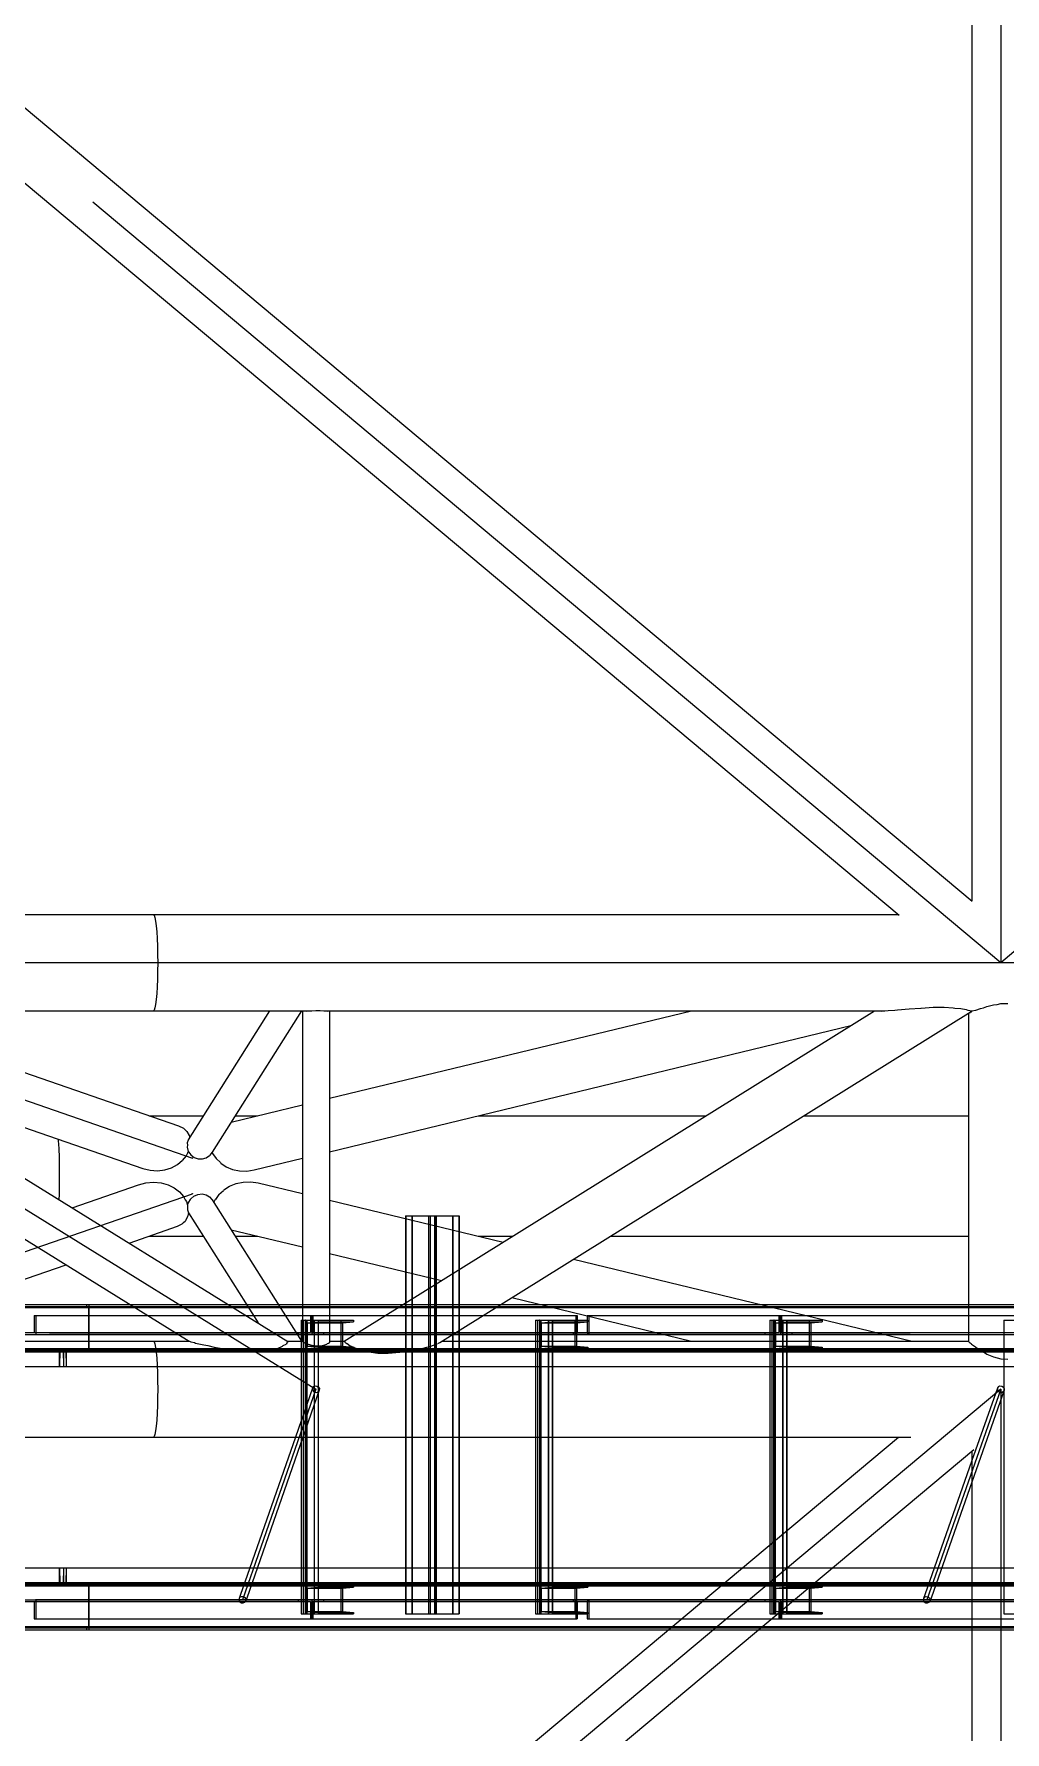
# Model space of a CAD drawing. Header units: millimetres. Extents: x 150209.93 to 150215.05, y 136675.65 to 136679.93.
# Drawn here: x 150213.8816 to 150213.9636, y 136676.4358 to 136676.5791 of the extents above; entities that cross this region are included whole.
import ezdxf

# ---------------------------------------------------------------- set-up
doc = ezdxf.new("R2010")
doc.units = ezdxf.units.MM
doc.header["$LTSCALE"] = 0.25
for name, pattern in [('CENTER', [50.8, 31.75, -6.35, 6.35, -6.35]), ('XKITLINE00', [0]), ('XKITLINE02', [4, 2, -2]), ('XKITLINE03', [6, 3, -1, 1, -1])]:
    doc.linetypes.add(name, pattern=pattern)

# ---------------------------------------------------------------- blocks, each defined once
blk = doc.blocks.new('çatıı')
at = {"color": 8, "linetype": 'CENTER'}
for p, q in [((25173.61, 4350.27), (23430, 5810.27)), ((26903.05, 5810.27), (25173.61, 4350.27)), ((25173.61, 5810.27), (25173.61, 4350.27)), ((24815.87, 4350.27), (23430, 4350.27)), ((24593.95, 4350.27), (24832.37, 4267.77)), ((24593.95, 4350.27), (24884.52, 4170.27)), ((26261.35, 4350.27), (24815.88, 4350.27)), ((24593.95, 4170.27), (24832.37, 4252.77)), ((25173.61, 4170.27), (23430, 2710.27)), ((25173.61, 4170.27), (25173.61, 2710.27))]:
    blk.add_line(p, q, dxfattribs=at)
at = {"color": 8, "linetype": 'XKITLINE00'}
for p, q in [((25161.43, 5784.19), (25161.43, 4376.36)), ((23506.2, 5762.36), (25161.49, 4376.31)), ((23506.2, 5730.58), (25130.69, 4370.33)), ((23551.69, 4370.57), (24815.87, 4370.57)), ((24815.87, 4370.57), (24816.2, 4370.27)), ((24815.87, 4370.57), (24816.2, 4370.27)), ((24815.87, 4370.57), (25130.39, 4370.57)), ((24816.2, 4370.27), (24816.51, 4369.35)), ((24816.2, 4370.27), (24816.51, 4369.35)), ((24816.51, 4369.35), (24816.8, 4367.86)), ((24816.8, 4367.86), (24817.07, 4365.83)), ((24817.07, 4365.83), (24817.3, 4363.32)), ((24817.3, 4363.32), (24817.48, 4360.42)), ((24817.48, 4360.42), (24817.62, 4357.22)), ((24817.62, 4357.22), (24817.7, 4353.8)), ((24817.7, 4353.8), (24817.73, 4350.27)), ((24817.7, 4346.75), (24817.62, 4343.33)), ((24817.73, 4350.27), (24817.7, 4346.75)), ((24817.3, 4337.23), (24817.07, 4334.72)), ((24817.48, 4340.12), (24817.3, 4337.23)), ((24817.62, 4343.33), (24817.48, 4340.12)), ((24605.99, 4329.97), (24831.01, 4190.58)), ((24644, 4329.97), (24815.87, 4329.97)), ((24647.44, 4329.97), (24872.72, 4190.42)), ((24686.1, 4329.97), (24826.57, 4281.37)), ((24815.87, 4329.97), (24816.2, 4330.28)), ((24815.87, 4329.97), (24816.2, 4330.28)), ((24815.87, 4329.97), (24881.97, 4329.97)), ((24816.51, 4331.2), (24816.2, 4330.28)), ((24816.51, 4331.2), (24816.2, 4330.28)), ((24816.8, 4332.69), (24816.51, 4331.2)), ((24817.07, 4334.72), (24816.8, 4332.69)), ((24864.96, 4329.97), (24830.59, 4275.58)), ((24878.41, 4329.97), (24840.7, 4270.31)), ((24878.82, 4329.97), (24878.82, 4190.45)), ((24879.76, 4329.97), (24879.91, 4329.95)), ((24879.91, 4329.95), (24880.71, 4329.87)), ((24880.23, 4329.97), (24880.93, 4329.9)), ((24880.71, 4329.87), (24881.17, 4329.92)), ((24881.17, 4329.92), (24882.76, 4330.02)), ((24882.76, 4330.02), (24884.52, 4330.07)), ((24884.52, 4330.07), (24886.28, 4330.07)), ((24886.28, 4330.07), (24887.87, 4330.02)), ((24887.87, 4330.02), (24889.13, 4329.92)), ((24888.42, 4329.97), (25124.73, 4329.97)), ((24889.13, 4329.91), (24889.56, 4329.97)), ((24889.13, 4329.92), (24889.38, 4329.87)), ((24889.38, 4329.87), (24889.94, 4329.96)), ((24890.22, 4293.03), (25043.05, 4329.97)), ((24890.22, 4329.97), (24890.22, 4190.17)), ((24896.37, 4190.51), (25120.36, 4329.97)), ((24936.87, 4190.01), (25161.14, 4329.66)), ((25122.37, 4329.97), (25123.01, 4329.89)), ((25123.01, 4329.89), (25123.26, 4329.87)), ((25123.26, 4329.87), (25126.07, 4330.07)), ((25123.31, 4329.97), (25123.8, 4329.91)), ((25126.07, 4330.07), (25128.86, 4330.2)), ((25128.86, 4330.2), (25130.07, 4330.36)), ((25130.07, 4330.36), (25134.93, 4330.82)), ((25134.93, 4330.82), (25139.83, 4331.14)), ((25139.83, 4331.14), (25139.96, 4331.15)), ((25139.96, 4331.15), (25145.11, 4331.47)), ((25145.11, 4331.47), (25149.72, 4331.51)), ((25149.72, 4331.51), (25153.56, 4331.26)), ((25153.56, 4331.26), (25154.24, 4331.14)), ((25154.24, 4331.14), (25156.72, 4330.92)), ((25156.72, 4330.92), (25159.03, 4330.49)), ((25159.03, 4330.49), (25159.7, 4330.2)), ((25159.7, 4330.2), (25160.57, 4330.12)), ((25160.37, 4329.16), (25160.77, 4329.26)), ((25160.57, 4330.12), (25161.4, 4329.91)), ((25161.31, 4329.84), (25160.77, 4329.26)), ((25160.97, 4329.54), (25161.05, 4329.56)), ((25161.15, 4329.97), (25161.61, 4329.97)), ((25161.31, 4329.84), (25161.44, 4329.95)), ((25161.44, 4329.95), (25162.94, 4330.2)), ((25162.94, 4330.2), (25163.06, 4330.21)), ((25163.06, 4330.21), (25165.1, 4330.9)), ((25165.1, 4330.9), (25166.27, 4331.16)), ((25166.27, 4331.16), (25167.69, 4331.73)), ((25167.69, 4331.73), (25170.57, 4332.48)), ((25170.57, 4332.48), (25172.12, 4332.69)), ((25172.12, 4332.69), (25173.61, 4333.01)), ((25173.61, 4333.01), (25176.65, 4333.1)), ((24890.22, 4270.5), (25110.28, 4323.7)), ((25159.96, 4328.92), (25159.96, 4190.55)), ((24683.26, 4307.78), (24811.48, 4263.42)), ((24848.71, 4282.99), (24878.82, 4290.27)), ((24814.13, 4285.67), (24836.96, 4285.67)), ((24826.57, 4281.37), (24828.6, 4280.4)), ((24828.6, 4280.4), (24829.47, 4279.57)), ((24829.47, 4279.57), (24830.08, 4279.05)), ((24830.08, 4279.05), (24831.06, 4277.35)), ((24850.41, 4285.67), (24859.81, 4285.67)), ((24953, 4285.67), (25049.21, 4285.67)), ((25090.5, 4285.67), (25159.96, 4285.67)), ((24775.68, 4275.8), (24775.73, 4275.2)), ((24775.73, 4275.2), (24775.92, 4271.81)), ((24775.92, 4271.81), (24776.06, 4268.12)), ((24830.54, 4275.41), (24830.2, 4274.19)), ((24830.2, 4274.19), (24830.23, 4273.25)), ((24830.23, 4273.25), (24830.22, 4272.48)), ((24830.22, 4272.48), (24830.63, 4270.6)), ((24830.59, 4275.58), (24830.54, 4275.41)), ((24831.06, 4277.35), (24831.15, 4276.72)), ((24831.15, 4276.72), (24831.2, 4276.55)), ((24776.06, 4268.12), (24776.14, 4264.25)), ((24823.56, 4263.68), (24826.04, 4265.03)), ((24826.04, 4265.03), (24827.23, 4266.09)), ((24827.23, 4266.09), (24828.11, 4266.77)), ((24829.74, 4268.79), (24828.11, 4266.77)), ((24830.23, 4269.9), (24829.74, 4268.79)), ((24830.63, 4270.59), (24830.23, 4269.9)), ((24830.63, 4270.6), (24830.71, 4270.4)), ((24830.71, 4270.4), (24831.26, 4269.71)), ((24831.26, 4269.71), (24831.67, 4269.16)), ((24831.67, 4269.16), (24833.12, 4268.11)), ((24833.12, 4268.11), (24834.8, 4267.54)), ((24834.8, 4267.54), (24836.57, 4267.48)), ((24836.57, 4267.48), (24838.24, 4267.96)), ((24838.24, 4267.96), (24839.65, 4268.92)), ((24840.25, 4269.71), (24839.65, 4268.92)), ((24840.55, 4270.1), (24840.25, 4269.71)), ((24840.7, 4270.31), (24840.55, 4270.1)), ((24840.62, 4270.2), (24840.88, 4269.73)), ((24840.88, 4269.73), (24842.36, 4267.58)), ((24842.36, 4267.58), (24844.2, 4265.9)), ((24844.2, 4265.9), (24844.38, 4265.7)), ((24844.38, 4265.7), (24846.66, 4264.13)), ((24858.38, 4262.8), (24878.82, 4267.74)), ((24776.14, 4264.25), (24776.17, 4260.27)), ((24776.17, 4260.27), (24776.14, 4256.3)), ((24811.48, 4263.42), (24814.52, 4262.68)), ((24812.72, 4257.3), (24815.95, 4257.58)), ((24814.52, 4262.68), (24817.66, 4262.47)), ((24815.95, 4257.58), (24819.12, 4257.31)), ((24817.66, 4262.47), (24820.72, 4262.81)), ((24820.72, 4262.81), (24823.56, 4263.68)), ((24846.66, 4264.13), (24849.34, 4263.01)), ((24849.34, 4263.01), (24852.28, 4262.4)), ((24850.79, 4257.07), (24853.85, 4257.69)), ((24852.28, 4262.4), (24855.35, 4262.32)), ((24853.85, 4257.69), (24857.03, 4257.77)), ((24855.35, 4262.32), (24858.38, 4262.8)), ((24857.03, 4257.77), (24860.18, 4257.32)), ((24776.06, 4252.43), (24775.98, 4250.35)), ((24776.14, 4256.3), (24776.06, 4252.43)), ((24781.68, 4246.82), (24809.61, 4256.49)), ((24809.61, 4256.49), (24812.72, 4257.3)), ((24819.12, 4257.31), (24822.09, 4256.52)), ((24822.09, 4256.52), (24824.7, 4255.24)), ((24824.7, 4255.24), (24826.32, 4253.93)), ((24826.32, 4253.93), (24826.87, 4253.55)), ((24826.87, 4253.55), (24828.63, 4251.59)), ((24828.63, 4251.59), (24829.36, 4250.15)), ((24831.48, 4250.37), (24830.67, 4249.22)), ((24831.66, 4250.65), (24831.48, 4250.37)), ((24831.66, 4250.65), (24833.02, 4251.78)), ((24833.02, 4251.78), (24834.67, 4252.48)), ((24834.67, 4252.48), (24836.43, 4252.66)), ((24836.43, 4252.66), (24838.14, 4252.3)), ((24838.14, 4252.3), (24839.63, 4251.46)), ((24839.63, 4251.46), (24840.59, 4250.37)), ((24840.59, 4250.37), (24840.74, 4250.2)), ((24842.02, 4250.34), (24841.37, 4249.2)), ((24842.06, 4250.38), (24842.02, 4250.34)), ((24843.57, 4252.47), (24842.06, 4250.38)), ((24843.57, 4252.47), (24845.49, 4254.17)), ((24845.66, 4254.36), (24845.49, 4254.17)), ((24845.66, 4254.36), (24848.02, 4255.94)), ((24848.02, 4255.94), (24850.79, 4257.07)), ((24860.18, 4257.32), (24878.82, 4252.81)), ((24829.36, 4250.15), (24829.84, 4249.42)), ((24829.84, 4249.42), (24830.31, 4247.93)), ((24830.36, 4248.2), (24830.25, 4247.53)), ((24830.25, 4247.53), (24830.27, 4247.18)), ((24830.27, 4247.18), (24830.31, 4245.9)), ((24830.31, 4245.9), (24830.63, 4245.06)), ((24830.67, 4249.22), (24830.36, 4248.2)), ((24830.38, 4243.41), (24830.36, 4243.09)), ((24830.7, 4244.84), (24830.38, 4243.41)), ((24830.63, 4245.06), (24830.78, 4244.63)), ((24830.78, 4244.63), (24860.1, 4198.24)), ((24840.74, 4250.2), (24878.43, 4190.57)), ((24890.22, 4250.05), (24963.53, 4232.33)), ((24805.68, 4231.95), (24826.11, 4239.02)), ((24826.11, 4239.02), (24828.07, 4240.01)), ((24828.66, 4240.63), (24828.07, 4240.01)), ((24828.66, 4240.63), (24829.5, 4241.39)), ((24830.36, 4243.09), (24829.5, 4241.39)), ((24848.74, 4237.55), (24878.82, 4230.28)), ((24814.13, 4234.87), (24836.94, 4234.87)), ((24850.43, 4234.87), (24859.81, 4234.87)), ((24953, 4234.87), (24967.62, 4234.87)), ((25008.92, 4234.87), (25159.96, 4234.87)), ((24686.1, 4190.57), (24779.08, 4222.75)), ((24890.22, 4227.52), (24937.47, 4216.1)), ((24993.28, 4225.14), (25136.24, 4190.57)), ((24967.21, 4208.91), (25043.05, 4190.57)), ((24599.65, 4190.57), (24815.88, 4190.57)), ((24815.88, 4190.57), (24816.2, 4190.27)), ((24815.88, 4190.57), (24816.2, 4190.27)), ((24815.88, 4190.57), (24831.02, 4190.57)), ((24816.2, 4190.27), (24816.51, 4189.35)), ((24816.2, 4190.27), (24816.51, 4189.35)), ((24816.51, 4189.35), (24816.81, 4187.86)), ((24816.81, 4187.86), (24817.07, 4185.83)), ((24817.07, 4185.83), (24817.3, 4183.32)), ((24831.01, 4190.58), (24831.08, 4190.57)), ((24831.08, 4190.57), (24831.67, 4190.26)), ((24831.67, 4190.26), (24833.19, 4189.9)), ((24833.19, 4189.9), (24833.7, 4189.73)), ((24833.7, 4189.73), (24837.14, 4188.93)), ((24837.14, 4188.93), (24838.9, 4188.64)), ((24838.9, 4188.64), (24841.59, 4188.04)), ((24841.59, 4188.04), (24846.64, 4187.22)), ((24846.64, 4187.22), (24850.37, 4186.82)), ((24850.37, 4186.82), (24851.89, 4186.6)), ((24851.89, 4186.6), (24857.04, 4186.24)), ((24857.04, 4186.24), (24861.57, 4186.32)), ((24861.57, 4186.32), (24865.27, 4186.82)), ((24865.27, 4186.82), (24868.34, 4187.47)), ((24868.34, 4187.47), (24870.43, 4188.38)), ((24870.66, 4188.64), (24870.43, 4188.38)), ((24870.66, 4188.64), (24871.9, 4189.2)), ((24872.38, 4189.9), (24871.9, 4189.2)), ((24872.38, 4189.9), (24872.56, 4189.96)), ((24872.47, 4190.57), (24878.82, 4190.57)), ((24872.72, 4190.42), (24872.56, 4189.96)), ((24878.82, 4190.45), (24878.95, 4190.38)), ((24878.95, 4190.38), (24879.1, 4190.14)), ((24879.1, 4190.14), (24879.91, 4189.71)), ((24879.91, 4189.71), (24880.7, 4189.48)), ((24880.7, 4189.48), (24881.17, 4189.25)), ((24881.17, 4189.25), (24882.76, 4188.8)), ((24882.76, 4188.8), (24884.52, 4188.57)), ((24884.52, 4188.57), (24886.28, 4188.58)), ((24886.28, 4188.58), (24887.87, 4188.82)), ((24887.87, 4188.82), (24889.13, 4189.28)), ((24889.13, 4189.28), (24889.38, 4189.48)), ((24889.38, 4189.48), (24889.94, 4189.73)), ((24890.22, 4190.17), (24889.94, 4189.73)), ((24890.22, 4190.57), (24896.47, 4190.57)), ((24896.37, 4190.51), (24896.73, 4190.39)), ((24896.73, 4190.39), (24896.69, 4190.15)), ((24896.69, 4190.15), (24897.61, 4189.55)), ((24897.61, 4189.55), (24897.76, 4189.5)), ((24897.76, 4189.5), (24898.9, 4188.62)), ((24898.9, 4188.62), (24900.45, 4188.02)), ((24900.45, 4188.02), (24900.91, 4187.67)), ((24900.91, 4187.67), (24903.44, 4186.68)), ((24903.44, 4186.68), (24906.68, 4186.01)), ((24906.68, 4186.01), (24906.79, 4185.97)), ((24906.79, 4185.97), (24910.59, 4185.45)), ((24915.06, 4185.4), (24919.97, 4185.82)), ((24919.97, 4185.82), (24921.1, 4186.01)), ((24921.1, 4186.01), (24924.77, 4186.5)), ((24924.77, 4186.5), (24929.26, 4187.42)), ((24929.26, 4187.42), (24931.32, 4188.02)), ((24931.32, 4188.02), (24933, 4188.42)), ((24933, 4188.42), (24935.67, 4189.36)), ((24935.92, 4189.5), (24936.87, 4190.01)), ((24937.77, 4190.57), (25159.96, 4190.57)), ((25159.96, 4190.55), (25160.18, 4190.39)), ((25160.18, 4190.39), (25160.3, 4190.12)), ((25160.3, 4190.12), (25161.13, 4189.5)), ((25161.13, 4189.5), (25161.31, 4189.27)), ((25161.31, 4189.27), (25162.94, 4188.07)), ((25162.94, 4188.07), (25163.04, 4188.02)), ((25163.04, 4188.02), (25165.1, 4186.56)), ((25165.1, 4186.56), (25166.25, 4186.01)), ((25166.25, 4186.01), (25167.69, 4185.06)), ((24817.3, 4183.32), (24817.48, 4180.42)), ((24817.48, 4180.42), (24817.62, 4177.22)), ((24910.59, 4185.45), (24915.06, 4185.4)), ((25167.69, 4185.06), (25170.57, 4183.85)), ((25170.57, 4183.85), (25172.09, 4183.51)), ((25172.09, 4183.51), (25173.61, 4183.06)), ((25173.61, 4183.06), (25176.65, 4182.94)), ((24817.62, 4177.22), (24817.7, 4173.8)), ((24817.7, 4173.8), (24817.73, 4170.27)), ((24817.7, 4166.75), (24817.62, 4163.33)), ((24817.73, 4170.27), (24817.7, 4166.75)), ((24817.3, 4157.23), (24817.07, 4154.72)), ((24817.48, 4160.12), (24817.3, 4157.23)), ((24817.62, 4163.33), (24817.48, 4160.12)), ((23551.69, 4149.97), (24815.88, 4149.97)), ((24301.8, 3456.16), (25130.39, 4149.97)), ((24815.88, 4149.97), (24816.2, 4150.28)), ((24815.88, 4149.97), (24816.2, 4150.28)), ((24815.88, 4149.97), (25135.65, 4149.97)), ((24816.51, 4151.2), (24816.2, 4150.28)), ((24816.51, 4151.2), (24816.2, 4150.28)), ((24816.81, 4152.69), (24816.51, 4151.2)), ((24817.07, 4154.72), (24816.81, 4152.69)), ((24320.78, 3440.27), (25162.2, 4144.83)), ((25161.43, 4144.19), (25161.43, 2736.36))]:
    blk.add_line(p, q, dxfattribs=at)
at = {"color": 116, "linetype": 'XKITLINE02', "true_color": 0x136734}
for p, q in [((24922.32, 4243.37), (24925.15, 4243.37)), ((24922.32, 4243.37), (24922.32, 4219.76)), ((24922.47, 4243.37), (24922.47, 4219.73)), ((24932.04, 4243.37), (24932.04, 4075.37)), ((24932.68, 4243.37), (24932.68, 4075.37)), ((24934.57, 4243.37), (24934.57, 4075.37)), ((24935.21, 4243.37), (24935.21, 4075.37)), ((24942.1, 4243.37), (24942.1, 4075.37)), ((24942.25, 4243.37), (24942.25, 4075.37)), ((24944.78, 4243.37), (24944.78, 4075.37)), ((24925, 4241.64), (24925, 4219.11)), ((24925.15, 4241.61), (24925.15, 4219.08)), ((24944.93, 4236.83), (24944.93, 4149.97)), ((24925, 4208.34), (24925, 4149.97)), ((24925.15, 4208.43), (24925.15, 4149.97)), ((24681.55, 4205.22), (24787.73, 4205.22)), ((24682.61, 4204.69), (24788.53, 4204.69)), ((24765.64, 4201.36), (24765.64, 4194.16)), ((24765.64, 4201.36), (24766.21, 4201.36)), ((24765.64, 4201.36), (24882.79, 4201.36)), ((24766.21, 4201.36), (24766.21, 4193.36)), ((24787.73, 4206.07), (26118.9, 4206.07)), ((24787.73, 4206.07), (24787.73, 4205.22)), ((24787.73, 4206.07), (24787.73, 4205.22)), ((24787.73, 4205.22), (26131.71, 4205.22)), ((24787.73, 4205.22), (24788.53, 4204.69)), ((24787.73, 4205.22), (24788.53, 4204.69)), ((24788.53, 4204.69), (26133.25, 4204.69)), ((24788.53, 4204.69), (24788.53, 4187.46)), ((24788.53, 4204.69), (24788.53, 4187.46)), ((24806, 4206.07), (24847.45, 4206.07)), ((24855.15, 4206.07), (24868.63, 4206.07)), ((24878.82, 4206.07), (24890.22, 4206.07)), ((24882.22, 4201.36), (24882.22, 4194.16)), ((24882.77, 4201.36), (24889.13, 4201.36)), ((24882.77, 4201.36), (24882.77, 4193.36)), ((24882.79, 4201.36), (24882.79, 4193.36)), ((24883.26, 4201.36), (24883.26, 4194.16)), ((24883.26, 4201.36), (24994.74, 4201.36)), ((24921.37, 4206.07), (24962.66, 4206.07)), ((24922.32, 4206.67), (24922.32, 4149.97)), ((24922.47, 4206.76), (24922.47, 4149.97)), ((24978.94, 4206.07), (25072.13, 4206.07)), ((24994.25, 4201.36), (24994.25, 4193.36)), ((24994.74, 4201.36), (24994.74, 4194.16)), ((24999, 4201.36), (24999, 4194.16)), ((24999, 4201.36), (24999.65, 4201.36)), ((24999, 4201.36), (25080.56, 4201.36)), ((24999.65, 4201.36), (24999.65, 4193.36)), ((25079.9, 4201.36), (25079.9, 4194.16)), ((25080.54, 4201.36), (25086.84, 4201.36)), ((25080.54, 4201.36), (25080.54, 4193.36)), ((25080.56, 4201.36), (25080.56, 4193.36)), ((25081.03, 4201.36), (25081.03, 4194.16)), ((25081.03, 4201.36), (25192.51, 4201.36)), ((25159.96, 4206.07), (25187.26, 4206.07)), ((24760.48, 4194.16), (24765.64, 4194.16)), ((24760.48, 4194.16), (24882.22, 4194.16)), ((24760.48, 4193.36), (24766.21, 4193.36)), ((24760.48, 4193.36), (24882.79, 4193.36)), ((24877.07, 4194.16), (24877.07, 4193.36)), ((24878.29, 4199.38), (24885.51, 4199.38)), ((24878.29, 4199.38), (24878.29, 4147.88)), ((24879.14, 4199.38), (24879.14, 4075.37)), ((24880.07, 4199.38), (24880.07, 4149.97)), ((24880.07, 4199.38), (24900.41, 4199.38)), ((24880.07, 4199.38), (24880.07, 4187.38)), ((24880.61, 4199.38), (24880.61, 4075.37)), ((24880.77, 4198.31), (24885.51, 4198.7)), ((24880.77, 4198.31), (24880.77, 4188.44)), ((24880.77, 4198.31), (24895.66, 4198.31)), ((24882.77, 4193.36), (24999.17, 4193.36)), ((24883.26, 4194.16), (24887.69, 4194.16)), ((24883.26, 4194.16), (24999.17, 4194.16)), ((24883.72, 4199.38), (24883.72, 4075.37)), ((24883.83, 4199.38), (24883.83, 4075.37)), ((24885.41, 4199.38), (24885.41, 4075.37)), ((24885.51, 4199.38), (24885.51, 4149.97)), ((24885.51, 4199.38), (24885.51, 4198.7)), ((24885.51, 4198.7), (24900.41, 4198.7)), ((24887.69, 4194.16), (24887.69, 4193.36)), ((24889.94, 4193.36), (24994.25, 4193.36)), ((24894.97, 4199.38), (24894.97, 4187.38)), ((24895.66, 4198.31), (24900.41, 4198.7)), ((24895.66, 4198.31), (24895.66, 4188.44)), ((24900.41, 4199.38), (24900.41, 4198.7)), ((24977.17, 4199.38), (24984.4, 4199.38)), ((24977.17, 4199.38), (24977.17, 4149.97)), ((24978.02, 4199.38), (24978.02, 4075.37)), ((24978.96, 4199.38), (24999.29, 4199.38)), ((24978.96, 4199.38), (24978.96, 4187.38)), ((24978.96, 4199.38), (24978.96, 4149.97)), ((24979.49, 4199.38), (24979.49, 4075.37)), ((24979.65, 4198.31), (24984.4, 4198.7)), ((24979.65, 4198.31), (24979.65, 4188.44)), ((24979.65, 4198.31), (24994.55, 4198.31)), ((24982.61, 4199.38), (24982.61, 4075.37)), ((24982.71, 4199.38), (24982.71, 4075.37)), ((24984.29, 4199.38), (24984.29, 4075.37)), ((24984.4, 4199.38), (24984.4, 4198.7)), ((24984.4, 4199.38), (24984.4, 4149.97)), ((24984.4, 4198.7), (24999.29, 4198.7)), ((24993.09, 4194.16), (24993.09, 4193.36)), ((24993.09, 4194.16), (24999, 4194.16)), ((24993.09, 4194.16), (25079.9, 4194.16)), ((24993.09, 4193.36), (24999.65, 4193.36)), ((24993.09, 4193.36), (25080.56, 4193.36)), ((24993.86, 4199.38), (24993.86, 4187.38)), ((24994.55, 4198.31), (24999.29, 4198.7)), ((24994.55, 4198.31), (24994.55, 4188.44)), ((24999.17, 4194.16), (24999.17, 4193.36)), ((24999.29, 4199.38), (24999.29, 4198.7)), ((25074, 4194.16), (25074, 4193.36)), ((25076.05, 4199.38), (25083.28, 4199.38)), ((25076.05, 4199.38), (25076.05, 4149.97)), ((25076.9, 4199.38), (25076.9, 4075.37)), ((25077.84, 4199.38), (25077.84, 4149.97)), ((25077.84, 4199.38), (25098.18, 4199.38)), ((25077.84, 4199.38), (25077.84, 4187.38)), ((25078.38, 4199.38), (25078.38, 4075.37)), ((25078.53, 4198.31), (25083.28, 4198.7)), ((25078.53, 4198.31), (25078.53, 4188.44)), ((25078.53, 4198.31), (25093.43, 4198.31)), ((25080.54, 4193.36), (25196.94, 4193.36)), ((25081.03, 4194.16), (25085.46, 4194.16)), ((25081.03, 4194.16), (25196.94, 4194.16)), ((25081.49, 4199.38), (25081.49, 4075.37)), ((25081.59, 4199.38), (25081.59, 4075.37)), ((25083.18, 4199.38), (25083.18, 4075.37)), ((25083.28, 4199.38), (25083.28, 4149.97)), ((25083.28, 4199.38), (25083.28, 4198.7)), ((25083.28, 4198.7), (25098.18, 4198.7)), ((25085.46, 4194.16), (25085.46, 4193.36)), ((25088.08, 4193.36), (25192.02, 4193.36)), ((25092.74, 4199.38), (25092.74, 4187.38)), ((25093.43, 4198.31), (25098.18, 4198.7)), ((25093.43, 4198.31), (25093.43, 4188.44)), ((25098.18, 4199.38), (25098.18, 4198.7)), ((25174.94, 4199.38), (25182.16, 4199.38)), ((25174.94, 4199.38), (25174.94, 4075.37)), ((23633.62, 4187.37), (24777.99, 4187.37)), ((23635.95, 4186.52), (24777.87, 4186.52)), ((24663.16, 4186.07), (24788.63, 4186.07)), ((24663.98, 4186.92), (24787.73, 4186.92)), ((24666.06, 4187.46), (24788.53, 4187.46)), ((24776.17, 4187.37), (24776.17, 4179.87)), ((24776.17, 4187.37), (24776.17, 4179.87)), ((24776.17, 4187.37), (26143.36, 4187.37)), ((24776.3, 4186.52), (24776.25, 4179.87)), ((24776.38, 4186.52), (24776.3, 4179.87)), ((24776.38, 4186.52), (26143.26, 4186.52)), ((24777.87, 4186.52), (24777.91, 4179.87)), ((24777.99, 4187.37), (24777.99, 4179.87)), ((24778.95, 4186.52), (24779.03, 4179.87)), ((24779.15, 4187.37), (24779.15, 4179.87)), ((24787.73, 4186.92), (24788.53, 4187.46)), ((24787.73, 4186.92), (24788.53, 4187.46)), ((24787.73, 4186.92), (26150.7, 4186.92)), ((24787.73, 4186.92), (24787.73, 4186.07)), ((24787.73, 4186.92), (24787.73, 4186.07)), ((24787.73, 4186.07), (26152.7, 4186.07)), ((24788.53, 4187.46), (26151.14, 4187.46)), ((24788.63, 4190.57), (24788.63, 4186.07)), ((24788.63, 4190.57), (24788.63, 4186.07)), ((24788.63, 4187.37), (26143.36, 4187.37)), ((24880.07, 4187.38), (24900.41, 4187.38)), ((24880.77, 4188.44), (24885.51, 4188.06)), ((24880.77, 4188.44), (24895.66, 4188.44)), ((24885.51, 4188.06), (24885.51, 4187.38)), ((24885.51, 4188.06), (24900.41, 4188.06)), ((24895.66, 4188.44), (24900.41, 4188.06)), ((24900.41, 4188.06), (24900.41, 4187.38)), ((24978.96, 4187.38), (24999.29, 4187.38)), ((24979.65, 4188.44), (24984.4, 4188.06)), ((24979.65, 4188.44), (24994.55, 4188.44)), ((24984.4, 4188.06), (24984.4, 4187.38)), ((24984.4, 4188.06), (24999.29, 4188.06)), ((24994.55, 4188.44), (24999.29, 4188.06)), ((24999.29, 4188.06), (24999.29, 4187.38)), ((25077.84, 4187.38), (25098.18, 4187.38)), ((25078.53, 4188.44), (25083.28, 4188.06)), ((25078.53, 4188.44), (25093.43, 4188.44)), ((25083.28, 4188.06), (25083.28, 4187.38)), ((25083.28, 4188.06), (25098.18, 4188.06)), ((25093.43, 4188.44), (25098.18, 4188.06)), ((25098.18, 4188.06), (25098.18, 4187.38)), ((23627.02, 4179.87), (24777.99, 4179.87)), ((24776.17, 4179.87), (26143.36, 4179.87)), ((24776.17, 4179.87), (24776.3, 4179.87)), ((24817.5, 4179.87), (26143.36, 4179.87)), ((24883.5, 4171.33), (24884.17, 4171.63)), ((24884.17, 4171.63), (24884.94, 4171.57)), ((24884.94, 4171.57), (24885.6, 4171.16)), ((25172.59, 4171.33), (25173.26, 4171.63)), ((25173.26, 4171.63), (25174.03, 4171.57)), ((25174.03, 4171.57), (25174.69, 4171.16)), ((24883.09, 4170.75), (24875.84, 4149.97)), ((24885.94, 4169.8), (24879.02, 4149.97)), ((24883.09, 4170.75), (24883.07, 4170.03)), ((24883.07, 4170.03), (24883.44, 4169.39)), ((24883.5, 4171.33), (24883.09, 4170.75)), ((24883.44, 4169.39), (24884.09, 4168.98)), ((24884.09, 4168.98), (24884.86, 4168.92)), ((24884.86, 4168.92), (24885.54, 4169.22)), ((24885.94, 4169.8), (24885.54, 4169.22)), ((24885.6, 4171.16), (24885.96, 4170.52)), ((24885.96, 4170.52), (24885.94, 4169.8)), ((25172.18, 4170.75), (25161.43, 4140.1)), ((25175.03, 4169.8), (25161.43, 4131.05)), ((25172.18, 4170.75), (25172.16, 4170.03)), ((25172.16, 4170.03), (25172.53, 4169.39)), ((25172.23, 4170.81), (25172.18, 4170.75)), ((25172.59, 4171.33), (25172.23, 4170.81)), ((25172.53, 4169.39), (25173.18, 4168.98)), ((25173.18, 4168.98), (25173.95, 4168.92)), ((25173.95, 4168.92), (25174.63, 4169.22)), ((25175.03, 4169.8), (25174.63, 4169.22)), ((25174.69, 4171.16), (25175.05, 4170.52)), ((25175.05, 4170.52), (25175.03, 4169.8)), ((25083.28, 4110.53), (25083.28, 4075.37)), ((25076.05, 4104.48), (25076.05, 4075.37)), ((25077.84, 4105.97), (25077.84, 4075.37)), ((24776.17, 4094.87), (24776.25, 4094.87)), ((24776.17, 4094.87), (24776.17, 4087.37)), ((24776.17, 4094.87), (26015.87, 4094.87)), ((24776.17, 4094.87), (24776.17, 4087.37)), ((24776.25, 4094.87), (24776.3, 4088.22)), ((24776.3, 4094.87), (24776.38, 4088.22)), ((24776.3, 4094.87), (24777.99, 4094.87)), ((24777.91, 4094.87), (24777.87, 4088.22)), ((24777.91, 4094.87), (24777.99, 4094.87)), ((24856.6, 4094.87), (24859.78, 4094.87)), ((24878.29, 4094.87), (24878.29, 4075.37)), ((24880.07, 4094.87), (24880.07, 4075.37)), ((24885.51, 4094.87), (24885.51, 4075.37)), ((24922.32, 4094.87), (24922.32, 4075.37)), ((24922.47, 4094.87), (24922.47, 4075.37)), ((24925, 4094.87), (24925, 4075.37)), ((24925.15, 4094.87), (24925.15, 4075.37)), ((24944.93, 4094.87), (24944.93, 4075.37)), ((24977.17, 4094.87), (24977.17, 4075.37)), ((24978.96, 4094.87), (24978.96, 4075.37)), ((24984.4, 4094.87), (24984.4, 4075.37)), ((25064.59, 4094.87), (25102.54, 4094.87)), ((25145.55, 4094.87), (25148.73, 4094.87)), ((25161.43, 4094.87), (25185.79, 4094.87)), ((23610.85, 4087.37), (24777.99, 4087.37)), ((23611.1, 4088.22), (24777.87, 4088.22)), ((23619.88, 4087.82), (24787.73, 4087.82)), ((23620.35, 4087.29), (24788.53, 4087.29)), ((24776.17, 4087.37), (26143.36, 4087.37)), ((24776.38, 4088.22), (26143.26, 4088.22)), ((24777.99, 4088.67), (24777.99, 4087.37)), ((24778.95, 4088.67), (24778.95, 4088.22)), ((24779.15, 4088.67), (24779.15, 4087.37)), ((24787.73, 4088.67), (24787.73, 4087.82)), ((24787.73, 4088.67), (26013.68, 4088.67)), ((24787.73, 4088.67), (24787.73, 4087.82)), ((24787.73, 4087.82), (24788.53, 4087.29)), ((24787.73, 4087.82), (26149.07, 4087.82)), ((24787.73, 4087.82), (24788.53, 4087.29)), ((24788.53, 4087.29), (24788.53, 4070.06)), ((24788.53, 4087.29), (26149.57, 4087.29)), ((24788.53, 4087.29), (24788.53, 4070.06)), ((24854.43, 4088.67), (24857.61, 4088.67)), ((24880.07, 4087.37), (24900.41, 4087.37)), ((24880.07, 4087.37), (24880.07, 4075.37)), ((24880.77, 4086.31), (24885.51, 4086.69)), ((24880.77, 4086.31), (24880.77, 4076.44)), ((24880.77, 4086.31), (24895.66, 4086.31)), ((24885.51, 4087.37), (24885.51, 4086.69)), ((24885.51, 4086.69), (24900.41, 4086.69)), ((24894.97, 4087.37), (24894.97, 4075.37)), ((24895.66, 4086.31), (24900.41, 4086.69)), ((24895.66, 4086.31), (24895.66, 4076.44)), ((24900.41, 4087.37), (24900.41, 4086.69)), ((24978.96, 4087.37), (24999.29, 4087.37)), ((24978.96, 4087.37), (24978.96, 4075.37)), ((24979.65, 4086.31), (24984.4, 4086.69)), ((24979.65, 4086.31), (24979.65, 4076.44)), ((24979.65, 4086.31), (24994.55, 4086.31)), ((24984.4, 4087.37), (24984.4, 4086.69)), ((24984.4, 4086.69), (24999.29, 4086.69)), ((24993.86, 4087.37), (24993.86, 4075.37)), ((24994.55, 4086.31), (24999.29, 4086.69)), ((24994.55, 4086.31), (24994.55, 4076.44)), ((24999.29, 4087.37), (24999.29, 4086.69)), ((25057.18, 4088.67), (25095.13, 4088.67)), ((25077.84, 4087.37), (25092.87, 4087.37)), ((25077.84, 4087.37), (25077.84, 4075.37)), ((25078.53, 4086.31), (25083.28, 4086.69)), ((25078.53, 4086.31), (25078.53, 4076.44)), ((25078.53, 4086.31), (25093.43, 4086.31)), ((25083.28, 4087.37), (25083.28, 4086.69)), ((25083.28, 4086.69), (25098.18, 4086.69)), ((25085.62, 4087.37), (25098.18, 4087.37)), ((25092.74, 4087.37), (25092.74, 4075.37)), ((25093.43, 4086.31), (25098.18, 4086.69)), ((25093.43, 4086.31), (25093.43, 4076.44)), ((25098.18, 4087.37), (25098.18, 4086.69)), ((25143.37, 4088.67), (25146.55, 4088.67)), ((25161.43, 4088.67), (25185.79, 4088.67)), ((24760.48, 4081.39), (24882.79, 4081.39)), ((24760.48, 4080.59), (24882.22, 4080.59)), ((24765.64, 4080.59), (24765.64, 4073.39)), ((24766.21, 4081.39), (24766.21, 4073.39)), ((24852.05, 4081.86), (24852.03, 4081.15)), ((24852.03, 4081.15), (24852.4, 4080.5)), ((24852.52, 4083.21), (24852.05, 4081.86)), ((24852.46, 4082.45), (24852.05, 4081.86)), ((24852.4, 4080.5), (24853.05, 4080.1)), ((24852.46, 4082.45), (24853.13, 4082.75)), ((24853.05, 4080.1), (24853.82, 4080.03)), ((24853.13, 4082.75), (24853.9, 4082.69)), ((24853.82, 4080.03), (24854.5, 4080.34)), ((24853.9, 4082.69), (24854.56, 4082.28)), ((24854.9, 4080.92), (24854.5, 4080.34)), ((24854.56, 4082.28), (24854.92, 4081.63)), ((24855.31, 4082.1), (24854.9, 4080.92)), ((24854.92, 4081.63), (24854.9, 4080.92)), ((24877.07, 4081.39), (24882.79, 4081.39)), ((24877.07, 4081.39), (24877.07, 4080.59)), ((24877.07, 4080.59), (24882.22, 4080.59)), ((24882.22, 4080.59), (24882.22, 4073.39)), ((24882.77, 4081.39), (24999.17, 4081.39)), ((24882.77, 4081.39), (24882.77, 4073.39)), ((24882.79, 4081.39), (24882.79, 4073.39)), ((24883.26, 4080.59), (24999.17, 4080.59)), ((24883.26, 4080.59), (24883.26, 4073.39)), ((24887.69, 4081.39), (24887.69, 4080.59)), ((24993.09, 4081.39), (25080.56, 4081.39)), ((24993.09, 4081.39), (24993.09, 4080.59)), ((24993.09, 4080.59), (25079.9, 4080.59)), ((24994.25, 4081.39), (24999.17, 4081.39)), ((24994.25, 4081.39), (24994.25, 4073.39)), ((24994.74, 4080.59), (24999.17, 4080.59)), ((24994.74, 4080.59), (24994.74, 4073.39)), ((24999, 4080.59), (24999, 4073.39)), ((24999.17, 4081.39), (24999.17, 4080.59)), ((24999.65, 4081.39), (24999.65, 4073.39)), ((25074, 4081.39), (25080.56, 4081.39)), ((25074, 4081.39), (25074, 4080.59)), ((25074, 4080.59), (25079.9, 4080.59)), ((25079.9, 4080.59), (25079.9, 4073.39)), ((25080.54, 4081.39), (25196.94, 4081.39)), ((25080.54, 4081.39), (25080.54, 4073.39)), ((25080.56, 4081.39), (25080.56, 4073.39)), ((25081.03, 4080.59), (25196.94, 4080.59)), ((25081.03, 4080.59), (25081.03, 4073.39)), ((25085.46, 4081.39), (25085.46, 4080.59)), ((25140.97, 4081.85), (25140.95, 4081.13)), ((25140.95, 4081.13), (25141.32, 4080.49)), ((25141.56, 4083.52), (25140.97, 4081.85)), ((25141.38, 4082.43), (25140.97, 4081.85)), ((25141.32, 4080.49), (25141.98, 4080.08)), ((25141.38, 4082.43), (25142.05, 4082.73)), ((25141.98, 4080.08), (25142.74, 4080.02)), ((25142.05, 4082.73), (25142.82, 4082.67)), ((25142.74, 4080.02), (25143.42, 4080.32)), ((25142.82, 4082.67), (25143.48, 4082.26)), ((25143.82, 4080.9), (25143.42, 4080.32)), ((25143.48, 4082.26), (25143.84, 4081.62)), ((25144.35, 4082.41), (25143.82, 4080.9)), ((25143.84, 4081.62), (25143.82, 4080.9)), ((24765.64, 4073.39), (24882.79, 4073.39)), ((24878.29, 4075.37), (24885.51, 4075.37)), ((24880.07, 4075.37), (24900.41, 4075.37)), ((24880.77, 4076.44), (24885.51, 4076.05)), ((24880.77, 4076.44), (24895.66, 4076.44)), ((24882.22, 4073.39), (24882.79, 4073.39)), ((24882.77, 4073.39), (24994.74, 4073.39)), ((24885.51, 4076.05), (24885.51, 4075.37)), ((24885.51, 4076.05), (24900.41, 4076.05)), ((24895.66, 4076.44), (24900.41, 4076.05)), ((24900.41, 4076.05), (24900.41, 4075.37)), ((24922.32, 4075.37), (24944.93, 4075.37)), ((24977.17, 4075.37), (24984.4, 4075.37)), ((24978.96, 4075.37), (24999.29, 4075.37)), ((24979.65, 4076.44), (24984.4, 4076.05)), ((24979.65, 4076.44), (24994.55, 4076.44)), ((24984.4, 4076.05), (24984.4, 4075.37)), ((24984.4, 4076.05), (24999.29, 4076.05)), ((24994.25, 4073.39), (24994.74, 4073.39)), ((24994.55, 4076.44), (24999.29, 4076.05)), ((24999, 4073.39), (25080.56, 4073.39)), ((24999.29, 4076.05), (24999.29, 4075.37)), ((25076.05, 4075.37), (25083.28, 4075.37)), ((25077.84, 4075.37), (25098.18, 4075.37)), ((25078.53, 4076.44), (25083.28, 4076.05)), ((25078.53, 4076.44), (25093.43, 4076.44)), ((25079.9, 4073.39), (25080.56, 4073.39)), ((25080.54, 4073.39), (25192.51, 4073.39)), ((25083.28, 4076.05), (25083.28, 4075.37)), ((25083.28, 4076.05), (25098.18, 4076.05)), ((25093.43, 4076.44), (25098.18, 4076.05)), ((25098.18, 4076.05), (25098.18, 4075.37)), ((25174.94, 4075.37), (25182.16, 4075.37)), ((23616.13, 4069.52), (24787.73, 4069.52)), ((23616.82, 4070.06), (24788.53, 4070.06)), ((24787.73, 4069.52), (24788.53, 4070.06)), ((24787.73, 4069.52), (24788.53, 4070.06)), ((24787.73, 4069.52), (24787.73, 4068.67)), ((24787.73, 4069.52), (26149.07, 4069.52)), ((24787.73, 4069.52), (24787.73, 4068.67)), ((24787.73, 4068.67), (24788.63, 4068.67)), ((24788.53, 4070.06), (26149.57, 4070.06)), ((25033.3, 4068.67), (25071.25, 4068.67)), ((25161.43, 4068.67), (25185.79, 4068.67))]:
    blk.add_line(p, q, dxfattribs=at)
at = {"color": 7, "linetype": 'XKITLINE00'}
for p, q in [((24925, 4243.37), (24944.93, 4243.37)), ((24925, 4243.37), (24925, 4241.64)), ((24925.15, 4243.37), (24925.15, 4241.61)), ((24944.93, 4243.37), (24944.93, 4236.83)), ((24922.32, 4219.76), (24922.32, 4206.67)), ((24922.47, 4219.73), (24922.47, 4206.76)), ((24925, 4219.11), (24925, 4208.34)), ((24925.15, 4219.08), (24925.15, 4208.43)), ((24730.89, 4206.07), (24788.63, 4206.07)), ((24788.63, 4206.07), (24806, 4206.07)), ((24788.63, 4206.07), (24788.63, 4190.57)), ((24788.63, 4206.07), (24788.63, 4190.57)), ((24847.45, 4206.07), (24855.15, 4206.07)), ((24868.63, 4206.07), (24878.82, 4206.07)), ((24890.22, 4206.07), (24921.37, 4206.07)), ((24962.66, 4206.07), (24978.94, 4206.07)), ((25072.13, 4206.07), (25159.96, 4206.07)), ((24875.84, 4149.97), (24852.52, 4083.21)), ((24879.02, 4149.97), (24855.31, 4082.1)), ((24880.07, 4149.97), (24880.07, 4094.87)), ((24885.51, 4149.97), (24885.51, 4094.87)), ((24922.32, 4149.97), (24922.32, 4094.87)), ((24922.47, 4149.97), (24922.47, 4094.87)), ((24925, 4149.97), (24925, 4094.87)), ((24925.15, 4149.97), (24925.15, 4094.87)), ((24944.93, 4149.97), (24944.93, 4094.87)), ((24977.17, 4149.97), (24977.17, 4094.87)), ((24978.96, 4149.97), (24978.96, 4094.87)), ((24984.4, 4149.97), (24984.4, 4094.87)), ((25076.05, 4149.97), (25076.05, 4104.48)), ((25077.84, 4149.97), (25077.84, 4105.97)), ((25083.28, 4149.97), (25083.28, 4110.53)), ((24878.29, 4147.88), (24878.29, 4094.87)), ((25161.43, 4140.1), (25141.56, 4083.52)), ((25161.43, 4131.05), (25144.35, 4082.41)), ((24579.35, 4094.87), (24777.99, 4094.87)), ((24777.99, 4094.87), (24777.99, 4088.67)), ((24777.99, 4094.87), (24856.6, 4094.87)), ((24779.03, 4094.87), (24778.95, 4088.67)), ((24779.15, 4094.87), (24779.15, 4088.67)), ((24859.78, 4094.87), (25064.59, 4094.87)), ((25102.54, 4094.87), (25145.55, 4094.87)), ((25148.73, 4094.87), (25161.43, 4094.87)), ((24578.02, 4088.67), (24788.63, 4088.67)), ((24788.63, 4088.67), (24788.63, 4068.67)), ((24788.63, 4088.67), (24854.43, 4088.67)), ((24788.63, 4088.67), (24788.63, 4068.67)), ((24857.61, 4088.67), (25057.18, 4088.67)), ((25095.13, 4088.67), (25143.37, 4088.67)), ((25146.55, 4088.67), (25161.43, 4088.67)), ((23616.58, 4068.67), (24788.63, 4068.67)), ((24788.63, 4068.67), (25033.3, 4068.67)), ((25071.25, 4068.67), (25161.43, 4068.67))]:
    blk.add_line(p, q, dxfattribs=at)
at = {"color": 1, "linetype": 'XKITLINE03'}
for p, q in [((24935.04, 4243.37), (24935.04, 4075.37)), ((24766.21, 4193.36), (24882.79, 4193.36)), ((26135.28, 4193.37), (24772.12, 4193.37)), ((24880.07, 4075.37), (24880.07, 4199.38)), ((24882.77, 4193.36), (24994.25, 4193.36)), ((24978.96, 4075.37), (24978.96, 4199.38)), ((24999.65, 4193.36), (25080.56, 4193.36)), ((25077.84, 4075.37), (25077.84, 4199.38)), ((25080.54, 4193.36), (25192.02, 4193.36)), ((23621.74, 4187.37), (24776.17, 4187.37)), ((24776.17, 4187.37), (26140.38, 4187.37)), ((24880.07, 4187.38), (24894.97, 4187.38)), ((24978.96, 4187.38), (24993.86, 4187.38)), ((25077.84, 4187.38), (25092.74, 4187.38)), ((24884.52, 4170.27), (24853.48, 4081.39)), ((25173.61, 4170.27), (25142.4, 4081.37)), ((24776.17, 4087.37), (23621.74, 4087.37)), ((26140.38, 4087.37), (24776.17, 4087.37)), ((24880.07, 4087.37), (24894.97, 4087.37)), ((24978.96, 4087.37), (24993.86, 4087.37)), ((25077.84, 4087.37), (25092.74, 4087.37)), ((24882.79, 4081.39), (24766.21, 4081.39)), ((26147.87, 4081.37), (24772.12, 4081.37)), ((24994.25, 4081.39), (24882.77, 4081.39)), ((25080.56, 4081.39), (24999.65, 4081.39)), ((25192.02, 4081.39), (25080.54, 4081.39))]:
    blk.add_line(p, q, dxfattribs=at)
at = {"color": 8, "linetype": 'XKITLINE00'}
for centre in [(24815.87, 4350.27), (24815.88, 4350.27), (25173.61, 4350.27), (25173.61, 4350.27), (25173.61, 4350.27), (24832.37, 4267.77), (24832.37, 4252.77), (24884.52, 4170.27), (25173.61, 4170.27), (25173.61, 4170.27)]:
    blk.add_circle(centre, 0.05, dxfattribs=at)
at = {"color": 1, "linetype": 'XKITLINE00'}
for centre in [(24935.04, 4243.37), (24766.21, 4193.36), (24772.12, 4193.37), (24880.07, 4199.38), (24882.77, 4193.36), (24882.79, 4193.36), (24978.96, 4199.38), (24994.25, 4193.36), (24999.65, 4193.36), (25077.84, 4199.38), (25080.54, 4193.36), (25080.56, 4193.36), (24776.17, 4187.37), (24776.17, 4187.37), (24880.07, 4187.38), (24894.97, 4187.38), (24978.96, 4187.38), (24993.86, 4187.38), (25077.84, 4187.38), (25092.74, 4187.38), (24884.52, 4170.27), (25173.61, 4170.27), (24776.17, 4087.37), (24776.17, 4087.37), (24880.07, 4087.37), (24894.97, 4087.37), (24978.96, 4087.37), (24993.86, 4087.37), (25077.84, 4087.37), (25092.74, 4087.37), (24766.21, 4081.39), (24772.12, 4081.37), (24853.48, 4081.39), (24882.77, 4081.39), (24882.79, 4081.39), (24994.25, 4081.39), (24999.65, 4081.39), (25080.54, 4081.39), (25080.56, 4081.39), (25142.4, 4081.37), (24880.07, 4075.37), (24935.04, 4075.37), (24978.96, 4075.37), (25077.84, 4075.37)]:
    blk.add_circle(centre, 0.05, dxfattribs=at)

msp = doc.modelspace()

# ---------------------------------------------------------------- block references
at = {"xscale": 0.0002000170049888334, "yscale": 0.0002000170049888334, "zscale": 0.0002000170049888334}
msp.add_blockref('çatıı', (150208.92807, 136675.63059), dxfattribs=at)

doc.saveas('drawing.dxf')
